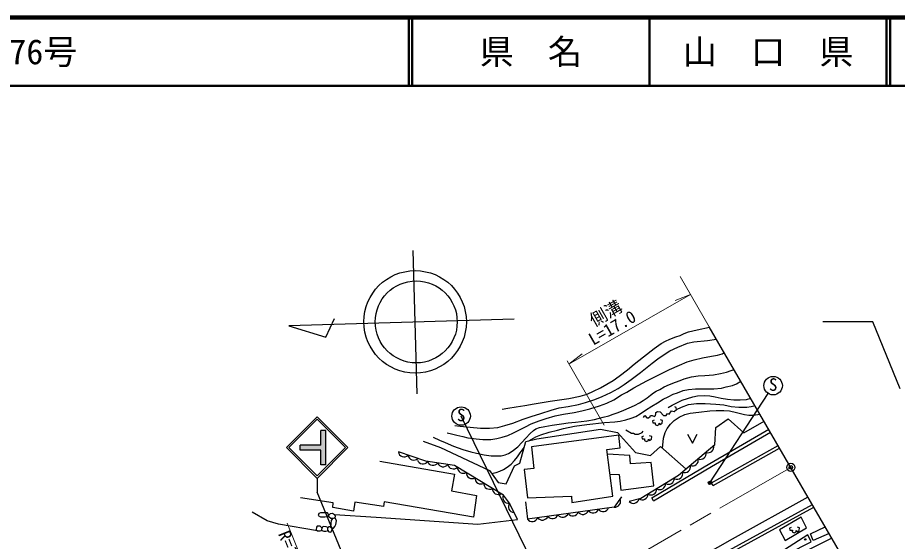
# Model space of a CAD drawing. Units: millimetres at full size, sheet at 1:1000; details may follow other scales. Extents: x 40000 to 680000, y 20000 to 380000.
# Drawn here: x 240450 to 369325, y 303320 to 380000 of the extents above; entities that cross this region are included whole.
import ezdxf
from ezdxf.enums import TextEntityAlignment as Align

# ---------------------------------------------------------------- set-up
doc = ezdxf.new("R2010")
doc.units = ezdxf.units.MM
doc.header["$LTSCALE"] = 1000
doc.header["$PDMODE"] = 32
doc.header["$PDSIZE"] = 500
doc.linetypes.add('CHAIN', pattern=[18.5, 12, -1.5, 3.5, -1.5])
for name, color, linetype, lineweight in [('M-BGD', 7, 'Continuous', 25), ('M-BGD-EXST', 7, 'Continuous', 25), ('M-BMK', 2, 'CHAIN', 13), ('M-BMK-OTRS', 5, 'Continuous', 25), ('M-BMK-SRVR', 3, 'Continuous', 25), ('M-STR-HTXT', 7, 'Continuous', 13), ('M-STR-STRC', 7, 'Continuous', 25), ('M-TTL', 2, 'Continuous', 140), ('M-TTL-LINE', 7, 'Continuous', 50)]:
    doc.layers.add(name, color=color, linetype=linetype, lineweight=lineweight)
doc.layers.add('M-OTRS', color=6, linetype='Continuous')
doc.layers.add('M-TTL-TXT', color=7, linetype='Continuous')
doc.styles.add('ＭＳ ゴシック', font='')
doc.styles.get('ＭＳ ゴシック').set_extended_font_data('MS Gothic')

msp = doc.modelspace()

# ---------------------------------------------------------------- hatches: boundary and pattern name
at = {"layer": 'M-BGD-EXST'}
msp.add_hatch(color=256, dxfattribs=at).paths.add_polyline_path([(342089, 312000, -1), (341650, 311761, -1)])
at = {"layer": 'M-STR-STRC'}
msp.add_hatch(color=256, dxfattribs=at).paths.add_polyline_path([(281844, 317425), (284844, 317425), (284844, 319550), (285594, 319550), (285594, 314550), (284844, 314550), (284844, 316675), (281844, 316675)])

# ---------------------------------------------------------------- linework, layer by layer
at = {"layer": 'M-BGD'}
for p, q in [((342113, 311884), (351849, 317375)), ((342331, 311497), (352072, 316991)), ((342331, 311497), (342113, 311884)), ((333609, 309255), (333343, 309703)), ((314866, 309133), (315143, 306582))]:
    msp.add_line(p, q, dxfattribs=at)
for points in [[(369712, 325645), (365721, 335479), (358398, 335452)], [(311434, 322691), (312250, 322826), (313461, 323027), (314775, 323237), (316131, 323471), (318448, 323825), (321200, 324236), (322860, 324587), (323893, 324895), (324786, 325290), (325845, 325793), (326765, 326323), (327674, 326885), (328588, 327529), (329772, 328459), (330789, 329276), (332152, 330357), (333715, 331569), (334704, 332272), (335348, 332619), (336013, 332905), (336873, 333263), (337490, 333474), (338101, 333776), (338712, 333998), (339999, 334312), (341801, 334696)], [(304510, 320307), (305293, 320207), (306727, 320021), (308267, 319882), (309594, 319882), (310809, 319988), (311825, 320287), (312981, 320639), (314521, 321203), (315677, 321595), (317104, 322053), (318613, 322531), (319801, 322856), (321082, 323068), (322597, 323347), (323646, 323652), (324994, 324091), (326097, 324530), (327371, 325140), (328407, 325725), (329297, 326303), (330306, 326999), (331688, 328035), (333388, 329429), (334219, 330048), (334862, 330492), (336004, 331195), (337174, 331755), (338588, 332332), (339511, 332532), (341497, 332725), (342828, 332925)], [(303392, 319230), (304013, 319068), (304805, 318878), (305654, 318656), (306401, 318503), (306855, 318419), (307611, 318318), (308608, 318257), (309763, 318257), (310659, 318370), (311438, 318564), (312275, 318830), (313093, 319220), (314048, 319681), (314847, 320103), (315690, 320524), (316858, 320985), (317853, 321329), (319176, 321712), (320404, 321939), (321988, 322193), (323104, 322414), (324266, 322706), (325695, 323147), (326746, 323575), (327771, 324068), (328929, 324767), (329701, 325184), (330736, 325811), (332634, 326809), (334281, 327647), (335921, 328485), (337409, 329108), (338515, 329616), (339570, 329921), (340781, 330190), (342090, 330431), (342954, 330584), (343641, 330761), (343972, 330953)], [(301347, 318573), (302248, 318161), (303104, 317779), (304312, 317275), (305687, 316775), (306834, 316427), (307667, 316225), (308799, 315992), (309831, 315866), (311268, 315866), (311890, 315984), (312338, 316187), (312888, 316553), (313713, 317178), (314330, 317815), (314887, 318432), (315542, 319122), (316005, 319555), (316377, 319777), (316908, 319987), (317701, 320163), (318767, 320351), (320125, 320552), (321081, 320656), (322173, 320763), (323843, 320986), (324936, 321183), (326212, 321487), (327078, 321714), (327706, 321931), (328411, 322206), (329235, 322546), (330804, 323230), (331551, 323620), (332073, 323930), (332658, 324350), (333175, 324746), (333596, 325084), (334004, 325316), (334515, 325566), (335164, 325959), (335965, 326310), (336807, 326631), (337493, 326868), (338105, 327128), (339154, 327389), (340143, 327559), (341125, 327610), (342411, 327726), (343416, 327891), (344300, 328100), (344965, 328319), (345409, 328477)], [(315354, 318045), (316344, 318639), (317097, 318909), (318333, 319307), (319560, 319613), (320415, 319830), (322025, 320189), (323828, 320455), (326443, 320730), (327950, 320801), (328735, 320908), (329536, 321116), (330316, 321364), (331004, 321626), (331651, 322002), (332435, 322529), (333370, 323136), (334190, 323606), (335006, 324120), (335746, 324493), (336459, 324851), (337093, 325060), (337932, 325389), (338731, 325571), (339761, 325655), (342434, 325655), (343568, 325764), (344254, 325926), (345146, 326138), (345739, 326368), (346407, 326756)], [(335743, 322905), (336334, 323266), (337002, 323613), (337809, 323974), (338554, 324241), (339382, 324478), (340054, 324610), (341088, 324694), (341870, 324654), (342654, 324486), (343488, 324278), (344449, 324132), (345354, 324030), (346315, 324030), (347224, 324107), (347835, 324294)], [(336950, 322645), (337721, 322988), (338746, 323351), (339893, 323502), (341172, 323531), (342738, 323419), (343896, 323290), (344955, 323061), (346074, 322977), (347253, 322977), (347885, 323049), (348475, 323191)], [(332117, 321439), (332332, 321747), (332615, 321433), (332885, 321433), (333125, 321624), (333162, 321747), (333408, 321753), (333746, 321587), (333869, 321771), (333943, 322005), (333955, 322214), (334170, 322330), (334582, 322306), (335087, 321748), (335462, 321766), (335634, 322049), (335880, 321926), (336219, 322411), (336618, 322332), (336950, 322645), (336907, 322915), (336741, 323001)], [(334935, 316908), (335069, 318446), (335291, 319265), (335613, 319864), (336088, 320491), (336617, 321036), (337360, 321503), (338172, 321916), (338985, 322116), (340233, 322254), (341828, 322446), (342771, 322494), (343896, 322494), (344746, 322437), (345766, 322196), (346941, 321896), (347539, 321789), (348191, 321789), (349210, 321923)], [(333702, 321088), (333464, 320953), (333507, 320682), (333863, 320690), (333837, 320427), (334151, 320300), (334431, 320444), (334431, 320622), (334567, 320436), (334880, 320639), (334914, 321029), (334609, 321131)], [(342577, 317453), (342717, 319986), (344525, 321279), (346851, 319201), (349798, 320910)], [(299869, 317969), (302416, 317081), (309573, 313686), (310853, 311949), (312039, 311747), (313252, 314386), (314006, 314777), (314878, 317927), (316503, 318331), (325827, 319728), (328320, 319283), (330946, 316357), (333175, 315881), (334616, 317190), (338360, 313871)], [(329564, 319659), (330380, 319183), (330676, 319172), (330890, 319008), (331394, 319008), (331925, 319276), (332068, 319462)], [(333343, 309703), (341826, 314736), (350471, 319751)], [(332126, 318748), (331889, 318612), (331931, 318341), (332287, 318349), (332262, 318087), (332576, 317960), (332855, 318104), (332855, 318281), (332991, 318095), (333305, 318298), (333339, 318688), (333033, 318790)], [(333609, 309255), (342090, 314287), (350732, 319300)], [(338572, 319010), (339288, 317715), (340004, 319010)], [(309891, 313255), (310539, 313417), (311080, 313592), (311638, 313846), (312187, 314187), (312728, 314648), (313236, 315185), (313682, 315717), (313971, 316138), (314497, 316859), (314640, 317067)], [(342577, 317453), (337269, 312945), (331759, 309616), (330029, 309159)], [(313661, 306544), (312492, 308924), (311643, 310083), (304465, 314455), (300258, 315044), (296225, 316414)], [(327228, 313158), (328563, 313133), (328830, 310826), (333646, 311450), (333240, 314891), (330245, 314662), (330151, 315893), (326852, 316067)], [(293499, 315066), (304455, 313162), (304015, 310709), (307684, 310042), (307233, 306881), (294130, 309100), (294040, 308433), (289855, 309063), (289675, 307748), (286608, 308306), (286662, 308973), (281875, 309697)], [(328895, 309842), (327832, 308351), (315143, 306582)], [(326968, 293331), (345168, 303688), (356230, 309822)], [(327923, 292590), (335909, 296900), (344135, 301752), (356878, 308706)], [(328319, 292284), (336134, 296501), (344361, 301353), (357107, 308310)], [(284373, 304867), (278649, 305851), (277014, 306346), (274831, 307579)], [(286575, 306654), (286376, 306394), (286318, 305973), (286276, 305424), (286514, 305255), (286712, 305244), (286928, 305494), (287076, 305793), (287148, 306351), (286997, 306661), (286853, 306725)], [(286866, 307236), (292974, 306877), (307850, 305824), (313661, 306544)], [(285049, 305242), (285209, 305556), (285618, 305523), (285845, 305382), (285865, 305027), (285785, 304807), (285604, 304747), (285350, 304787), (284968, 304927)], [(285837, 304949), (286041, 304700), (286328, 304680), (286496, 304847), (286514, 305255), (286241, 305449), (286074, 305449), (285850, 305292)], [(359324, 304488), (356996, 303428), (356585, 304438), (358756, 305467)], [(332633, 288271), (339235, 292229), (342970, 295145), (348501, 298859), (355318, 302575), (356679, 303233), (356198, 304268), (346653, 298151), (341716, 294483), (341405, 293923)], [(353777, 305376), (353540, 305241), (353582, 304970), (353938, 304978), (353913, 304716), (354227, 304588), (354506, 304732), (354506, 304910), (354642, 304724), (354956, 304927), (354990, 305317), (354684, 305419)], [(359730, 303789), (350837, 299371), (352740, 295752), (361788, 300242)]]:
    msp.add_lwpolyline(points, dxfattribs=at)
for points in [[(315124, 309695), (321587, 309921), (321639, 309034), (327644, 309938), (326758, 316788), (328695, 317003), (328504, 318867), (315751, 317148), (316061, 313970), (314675, 313826)], [(286057, 307166), (285839, 307482), (285312, 307511), (284797, 307511), (284567, 307382), (284474, 307096), (284811, 306917), (285456, 306927), (285925, 306999)], [(286670, 306652), (286314, 306660), (286098, 306864), (286057, 307166), (286265, 307403), (286555, 307444), (286866, 307236), (286984, 307011), (286915, 306750)], [(352052, 305011), (352908, 303465), (356030, 305315), (355229, 306881)], [(284794, 305556), (284339, 305563), (284246, 305389), (284185, 305027), (284373, 304867), (284748, 304854), (284968, 304927), (285049, 305242)]]:
    msp.add_lwpolyline(points, close=True, dxfattribs=at)
msp.add_circle((355829, 303619), 100, dxfattribs=at)
for centre, start, end in [((341601, 317149), 248.40967, 12.26469), ((297064, 316551), 189.30471, 313.15973), ((298484, 316069), 189.30471, 313.15973), ((340458, 316178), 248.40967, 12.26469), ((299809, 315510), 200.10441, 323.95944), ((301295, 315302), 200.10441, 323.95944), ((302780, 315094), 200.10441, 323.95944), ((304271, 314786), 192.438, 316.29302), ((339314, 315207), 248.40967, 12.26469), ((305735, 314150), 176.73178, 300.58681), ((307016, 313370), 176.73178, 300.58681), ((337028, 313265), 248.40967, 12.26469), ((338171, 314236), 248.40967, 12.26469), ((308297, 312589), 176.73178, 300.58681), ((335798, 312524), 239.21258, 3.06761), ((309578, 311809), 176.73178, 300.58681), ((310859, 311029), 176.73178, 300.58681), ((333230, 310972), 239.21258, 3.06761), ((334514, 311748), 239.21258, 3.06761), ((312349, 309762), 155.83628, 279.69131), ((327941, 309194), 262.5692, 26.42423), ((330652, 309737), 222.86096, 346.71598), ((331945, 310244), 235.9993, 359.85433), ((313182, 308427), 144.23262, 268.08765), ((324744, 308324), 216.01011, 339.86514), ((326230, 308531), 216.01011, 339.86514), ((315830, 307081), 216.01011, 339.86514), ((317316, 307288), 216.01011, 339.86514), ((318802, 307496), 216.01011, 339.86514), ((320287, 307703), 216.01011, 339.86514), ((321773, 307910), 216.01011, 339.86514), ((323259, 308117), 216.01011, 339.86514)]:
    msp.add_arc(centre, 850, start, end, dxfattribs=at)
at = {"layer": 'M-BGD-EXST'}
for p, q in [((341870, 311880), (350389, 324991)), ((317561, 296846), (305423, 321667))]:
    msp.add_line(p, q, dxfattribs=at)
for centre, radius in [((351125, 326123), 1350), ((305423, 321667), 1350), ((341870, 311880), 250)]:
    msp.add_circle(centre, radius, dxfattribs=at)
at = {"layer": 'M-BMK'}
msp.add_lwpolyline([(353713, 314161), (332776, 302147), (313652, 291281), (304792, 286648), (296993, 282812), (290475, 279853), (282580, 276820), (276496, 274825), (270816, 273196), (263714, 271524), (254535, 269730), (246451, 268710), (237503, 268003)], dxfattribs=at)
at = {"layer": 'M-BMK-OTRS'}
msp.add_line((368539, 288603), (341771, 334747), dxfattribs=at)
at = {"layer": 'M-BMK-SRVR'}
for p, q in [((298985, 324921), (298385, 345912)), ((313179, 335831), (280163, 334887)), ((285584, 333235), (286853, 335954)), ((280163, 334887), (285584, 333235))]:
    msp.add_line(p, q, dxfattribs=at)
for centre, radius in [((298684, 335459), 7500), ((298842, 335454), 6000), ((353713, 314161), 600)]:
    msp.add_circle(centre, radius, dxfattribs=at)
at = {"layer": 'M-OTRS'}
msp.add_point((353713, 314161), dxfattribs=at)
msp.add_point((353713, 314161), dxfattribs=at)
at = {"layer": 'M-STR-HTXT'}
for p, q in [((341771, 334747), (337527, 342091)), ((339031, 339488), (321220, 329288)), ((339031, 339488), (336752, 338577)), ((321220, 329288), (323160, 330793)), ((326386, 320319), (320939, 329775)), ((290475, 279853), (279954, 305965))]:
    msp.add_line(p, q, dxfattribs=at)
at = {"layer": 'M-STR-STRC'}
for p, q in [((279845, 317051), (284345, 321551)), ((280198, 317051), (284345, 321197)), ((288845, 317051), (284345, 321551)), ((288491, 317051), (284345, 321197)), ((285594, 319550), (284844, 319550)), ((284844, 317425), (284844, 319550)), ((285594, 314550), (285594, 319550)), ((279845, 317051), (284345, 312550)), ((280198, 317051), (284345, 312904)), ((281844, 316675), (281844, 317425)), ((284844, 317425), (281844, 317425)), ((284345, 312904), (288491, 317051)), ((284345, 312551), (288845, 317051)), ((284844, 316675), (281844, 316675)), ((284844, 314550), (284844, 316675)), ((285594, 314550), (284844, 314550)), ((284345, 312550), (284345, 310550)), ((294361, 286099), (284345, 310550))]:
    msp.add_line(p, q, dxfattribs=at)
at = {"layer": 'M-TTL'}
msp.add_line((680000, 380000), (40000, 380000), dxfattribs=at)
at = {"layer": 'M-TTL-LINE'}
for p, q in [((297750, 380000), (297750, 370000)), ((298250, 380000), (298250, 370000)), ((333000, 380000), (333000, 370000)), ((367750, 380000), (367750, 370000)), ((368250, 380000), (368250, 370000)), ((40000, 370000), (680000, 370000))]:
    msp.add_line(p, q, dxfattribs=at)

# ---------------------------------------------------------------- texts
at = {"layer": 'M-BGD-EXST', "style": 'ＭＳ ゴシック'}
for p in [(350470, 324831), (304768, 320375)]:
    msp.add_text('S', height=1833, rotation=358.508, dxfattribs=at).set_placement(p, align=Align.BOTTOM_LEFT)
at = {"layer": 'M-STR-HTXT', "style": 'ＭＳ ゴシック'}
for s, rotation, p in [('側溝', 29.799, (325161, 334211)), ('L=17.0', 29.799, (325030, 331470)), ('R=160', 291.945, (278067, 304230))]:
    msp.add_text(s, height=1833, rotation=rotation, dxfattribs=at).set_placement(p, align=Align.BOTTOM_LEFT)
at = {"layer": 'M-TTL-TXT', "style": 'ＭＳ ゴシック'}
msp.add_text('一般国道376号', height=3666, dxfattribs=at).set_placement((216734, 375000), align=Align.MIDDLE_LEFT)
for s, p in [('県\u3000名', (315625, 375000)), ('山\u3000口\u3000県', (350375, 375000))]:
    msp.add_text(s, height=3666, dxfattribs=at).set_placement(p, align=Align.MIDDLE_CENTER)

doc.saveas('drawing.dxf')
